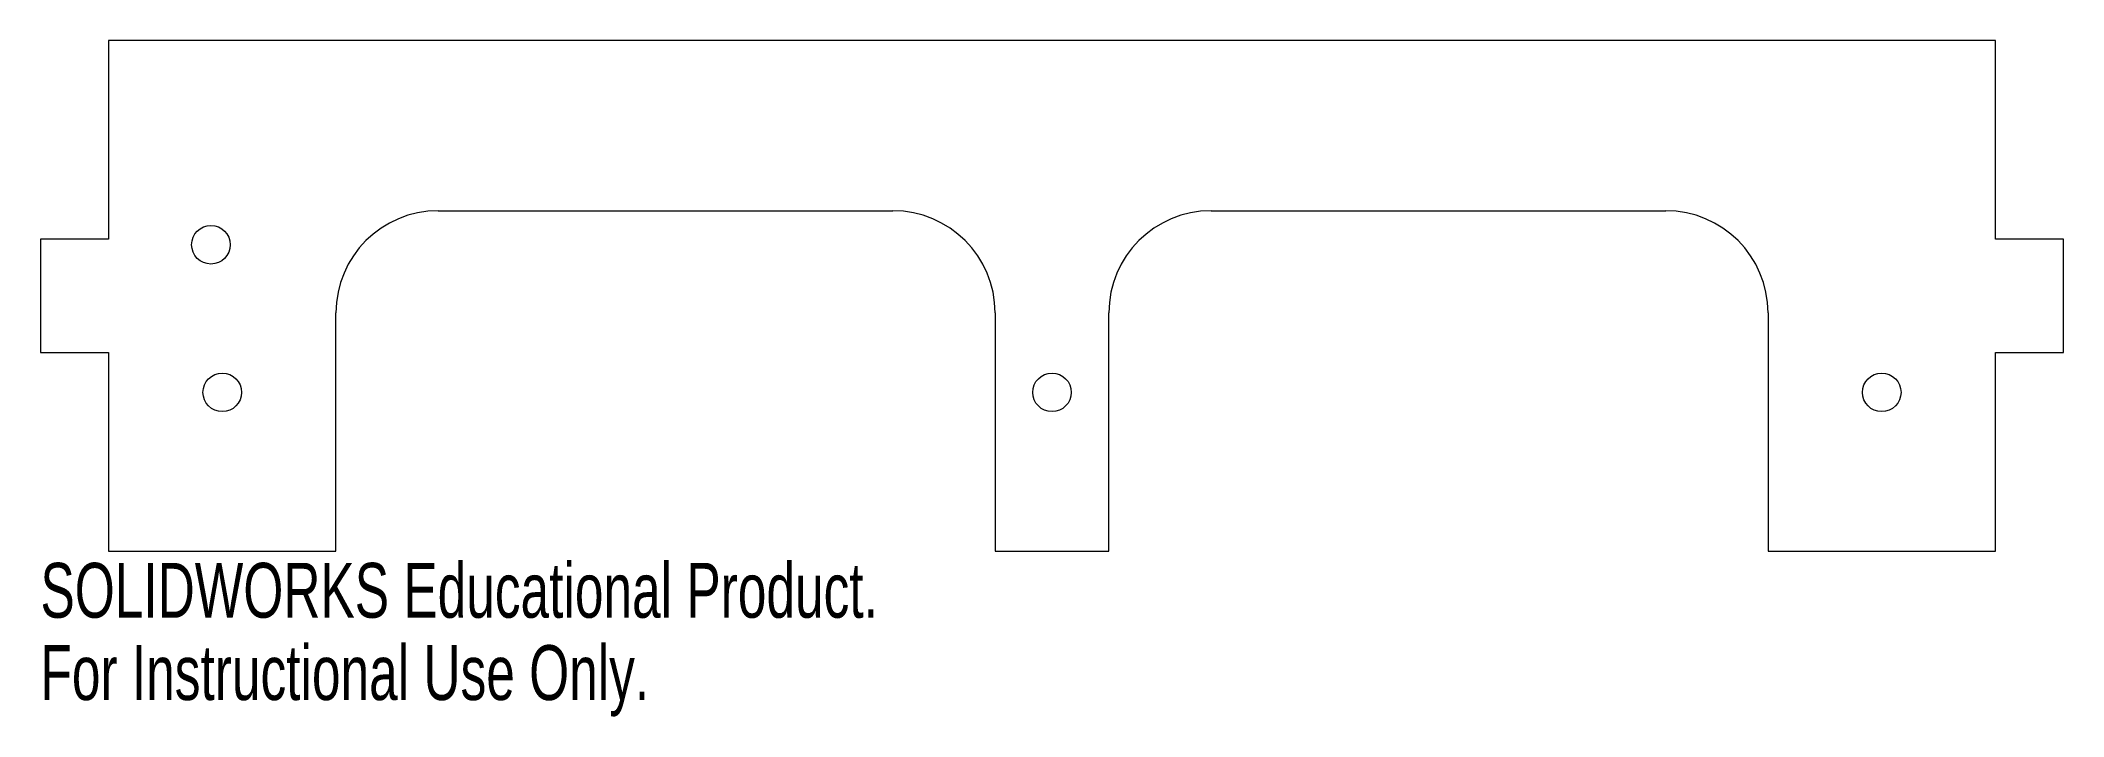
# Model space of a CAD drawing. Header units: millimetres. Extents: x -6 to 172, y -15 to 45.
import ezdxf

# ---------------------------------------------------------------- set-up
doc = ezdxf.new("R2010")
doc.units = ezdxf.units.MM
doc.styles.add('SLDTEXTSTYLE0', font='TXT', dxfattribs={"width": 0.7})

msp = doc.modelspace()

# ---------------------------------------------------------------- linework, layer by layer
at = {"color": 7, "linetype": 'Continuous', "lineweight": 15}
for p, q in [((0, 45), (0, 27.5)), ((166, 45), (0, 45)), ((166, 27.5), (166, 45)), ((29, 30), (69, 30)), ((97, 30), (137, 30)), ((-6, 27.5), (-6, 17.5)), ((0, 27.5), (-6, 27.5)), ((172, 27.5), (166, 27.5)), ((172, 17.5), (172, 27.5)), ((20, 0), (20, 21)), ((78, 21), (78, 0)), ((88, 0), (88, 21)), ((146, 21), (146, 0)), ((-6, 17.5), (0, 17.5)), ((0, 17.5), (0, 0)), ((166, 17.5), (172, 17.5)), ((166, 0), (166, 17.5)), ((0, 0), (20, 0)), ((78, 0), (88, 0)), ((146, 0), (166, 0))]:
    msp.add_line(p, q, dxfattribs=at)
for centre in [(9, 27), (10, 14), (83, 14), (156, 14)]:
    msp.add_circle(centre, 1.7, dxfattribs=at)
for centre, start, end in [((29, 21), 90, 180), ((69, 21), 0, 90), ((97, 21), 90, 180), ((137, 21), 0, 90)]:
    msp.add_arc(centre, 9, start, end, dxfattribs=at)

# ---------------------------------------------------------------- texts
at = {"color": 7, "linetype": 'Continuous', "char_height": 4.8336, "attachment_point": 1, "style": 'SLDTEXTSTYLE0'}
for s, insert in [('SOLIDWORKS Educational Product.', (-6, -1.02)), ('For Instructional Use Only.', (-6, -8.27))]:
    msp.add_mtext(s, dxfattribs=dict(at, insert=insert))

doc.saveas('drawing.dxf')
